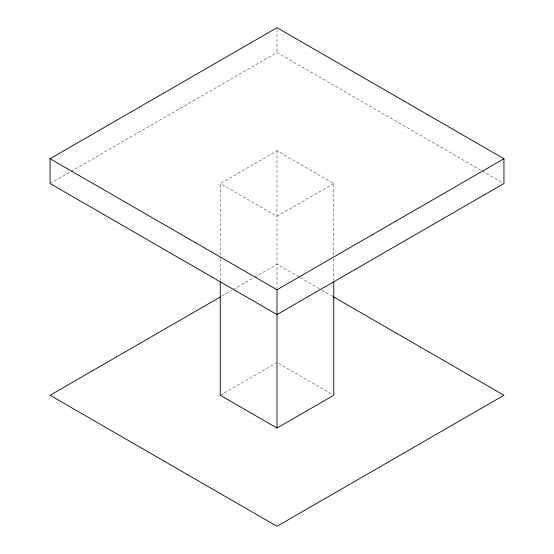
<?xml version="1.0" encoding="UTF-8"?>
<svg xmlns="http://www.w3.org/2000/svg" width="554" height="554" viewBox="0 0 554 554"><rect width="100%" height="100%" fill="white"/><g stroke="black" fill="none" stroke-linecap="round" stroke-linejoin="round"><path stroke-width="0.42" stroke-dasharray="2.77 2.08" d="M50.054 183.533L70.275 171.858M71.023 171.428L277 52.505L481.481 170.563M220.263 255.262L220.263 183.533L277 150.778L333.737 183.533L333.737 255.262M333.737 183.533L277 216.289L220.263 183.533M221.898 296.058L231.614 290.448M233.096 289.59L253.933 277.561M254.674 277.132L277 264.244L299.472 277.215M220.263 395.272L276.252 362.946M482.229 170.992L502.45 182.668M300.22 277.651L321.188 289.756M321.943 290.192L332.428 296.245M278.496 363.376L333.737 395.272M333.737 258.725L333.737 280.331M277 29.41L277 52.505M277 150.778L277 288.191M220.263 258.725L220.263 280.331"/><path stroke-width="0.83" d="M50.054 158.728L277 27.7L503.946 158.728L503.946 183.533L277 314.561L50.054 183.533L50.054 158.728L277 289.756L503.946 158.728M220.402 296.923L50.054 395.272L277 526.3L503.946 395.272L333.176 296.681M220.263 282.055L220.263 395.272L277 428.027L333.737 395.272L333.737 282.055M277 289.756L277 314.561M277 314.81L277 428.027"/></g></svg>
